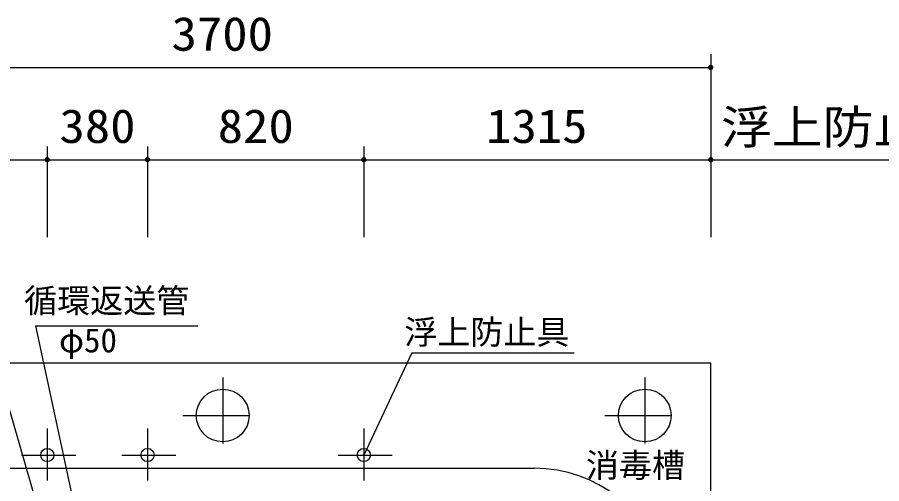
# Model space of a CAD drawing. Units: millimetres, scale not verified. Extents: x -14850 to 14850, y -10500 to 10500.
# Drawn here: x -9110 to -5833, y 1625 to 3395 of the extents above; entities that cross this region are included whole.
import ezdxf
from ezdxf.enums import TextEntityAlignment as Align

# ---------------------------------------------------------------- set-up
doc = ezdxf.new("R2010")
doc.units = ezdxf.units.MM
doc.header["$LTSCALE"] = 50
doc.linetypes.add('CHAIN1', pattern=[8, 5, -1, 1, -1])
for name, color, linetype, lineweight in [('0-0_機器', 3, 'Continuous', 25), ('0-1_空気管', 3, 'Continuous', 25), ('0-4_文字', 5, 'Continuous', 25), ('0-5_製作', 5, 'Continuous', 25)]:
    doc.layers.add(name, color=color, linetype=linetype, lineweight=lineweight)
doc.styles.add('ＭＳ ゴシック', font='')
doc.styles.get('ＭＳ ゴシック').set_extended_font_data('MS Gothic')

msp = doc.modelspace()

# ---------------------------------------------------------------- linework, layer by layer
at = {"layer": '0-0_機器', "color": 2}
for p in [(-10180.93, 2083.55), (-6480.93, -416.45)]:
    msp.add_line(p, (-6480.93, 2083.55), dxfattribs=at)
at = {"layer": '0-0_機器', "color": 2, "linetype": 'CHAIN1'}
for p, q in [((-8330.93, 2027.51), (-8330.93, 1729.87)), ((-6730.93, 2027.51), (-6730.93, 1729.87)), ((-8482.14, 1883.55), (-8182.68, 1883.55)), ((-6882.14, 1883.55), (-6582.68, 1883.55))]:
    msp.add_line(p, q, dxfattribs=at)
at = {"layer": '0-0_機器', "color": 2}
for centre in [(-8330.93, 1883.55), (-6730.93, 1883.55)]:
    msp.add_circle(centre, 100, dxfattribs=at)
at = {"layer": '0-1_空気管', "color": 4}
for q in [(-7795.93, 1733.55), (-6998.89, 2121.07)]:
    msp.add_line((-7614.34, 2121.07), q, dxfattribs=at)
at = {"layer": '0-1_空気管'}
msp.add_line((-9596.84, 1683.55), (-7149.71, 1683.55), dxfattribs=at)
for points in [[(-8740.48, 833.55), (-9039.83, 2223.97), (-8424.78, 2223.97)], [(-8855.93, 923.55), (-9144.97, 1929.58), (-9724.73, 1929.58)]]:
    msp.add_lwpolyline(points, dxfattribs=at)
msp.add_arc((-7149.71, 1171.55), 512, 14.09413, 90, dxfattribs=at)
at = {"layer": '0-4_文字', "color": 7}
for p, q in [((-8995.93, 1833.76), (-8995.93, 1637.27)), ((-8615.93, 1833.76), (-8615.93, 1637.27)), ((-7795.93, 1833.76), (-7795.93, 1637.27)), ((-9093.25, 1733.55), (-8888.1, 1733.55)), ((-8713.25, 1733.55), (-8508.1, 1733.55)), ((-7893.25, 1733.55), (-7688.1, 1733.55))]:
    msp.add_line(p, q, dxfattribs=at)
for centre in [(-8995.93, 1733.55), (-8615.93, 1733.55), (-7795.93, 1733.55)]:
    msp.add_circle(centre, 25, dxfattribs=at)
at = {"layer": '0-5_製作', "color": 2}
for p, q in [((-6480.93, 3254.24), (-6480.93, 2559.89)), ((-10180.93, 3204.24), (-6480.93, 3204.24)), ((-8995.93, 2904.24), (-8995.93, 2559.89)), ((-8615.93, 2904.24), (-8615.93, 2559.89)), ((-7795.93, 2904.24), (-7795.93, 2559.89)), ((-10180.93, 2854.24), (-8995.93, 2854.24)), ((-8995.93, 2854.24), (-8615.93, 2854.24)), ((-8615.93, 2854.24), (-7795.93, 2854.24)), ((-7795.93, 2854.24), (-6480.93, 2854.24)), ((-6480.93, 2854.24), (-5070.25, 2854.24))]:
    msp.add_line(p, q, dxfattribs=at)
at = {"layer": '0-5_製作'}
for points in [[(-6486.81, 3212.34), (-6490.93, 3204.24), (-6490.91, 3204.87)], [(-6486.81, 3212.34), (-6480.93, 3204.24), (-6490.93, 3204.24)], [(-6486.81, 3212.34), (-6490.91, 3204.87), (-6487.77, 3211.53)], [(-6487.77, 3211.53), (-6490.91, 3204.87), (-6490.75, 3206.12)], [(-6487.77, 3211.53), (-6490.75, 3206.12), (-6488.63, 3210.62)], [(-6485.75, 3213.01), (-6480.93, 3204.24), (-6486.81, 3212.34)], [(-6484.61, 3213.54), (-6480.93, 3204.24), (-6485.75, 3213.01)], [(-6483.41, 3213.93), (-6480.93, 3204.24), (-6484.61, 3213.54)], [(-6482.18, 3214.17), (-6480.93, 3204.24), (-6483.41, 3213.93)], [(-6480.93, 3214.24), (-6480.93, 3204.24), (-6482.18, 3214.17)], [(-6480.3, 3214.23), (-6480.93, 3204.24), (-6480.93, 3214.24)], [(-6479.05, 3214.07), (-6480.93, 3204.24), (-6480.3, 3214.23)], [(-6477.84, 3213.76), (-6480.93, 3204.24), (-6479.05, 3214.07)], [(-6476.67, 3213.29), (-6480.93, 3204.24), (-6477.84, 3213.76)], [(-6475.57, 3212.69), (-6480.93, 3204.24), (-6476.67, 3213.29)], [(-6475.57, 3212.69), (-6470.93, 3204.24), (-6480.93, 3204.24)], [(-6474.55, 3211.95), (-6470.93, 3204.24), (-6475.57, 3212.69)], [(-6473.64, 3211.09), (-6470.93, 3204.24), (-6474.55, 3211.95)], [(-6480.93, 3204.24), (-6490.85, 3202.99), (-6490.93, 3204.24)], [(-6480.93, 3204.24), (-6490.61, 3201.76), (-6490.85, 3202.99)], [(-6488.63, 3210.62), (-6490.75, 3206.12), (-6490.44, 3207.34)], [(-6480.93, 3204.24), (-6490.23, 3200.56), (-6490.61, 3201.76)], [(-6488.63, 3210.62), (-6490.44, 3207.34), (-6489.37, 3209.6)], [(-6489.37, 3209.6), (-6490.44, 3207.34), (-6489.98, 3208.5)], [(-6480.93, 3204.24), (-6489.69, 3199.43), (-6490.23, 3200.56)], [(-6480.93, 3204.24), (-6489.02, 3198.37), (-6489.69, 3199.43)], [(-6480.93, 3204.24), (-6488.22, 3197.4), (-6489.02, 3198.37)], [(-6480.93, 3204.24), (-6487.3, 3196.54), (-6488.22, 3197.4)], [(-6480.93, 3204.24), (-6486.29, 3195.8), (-6487.3, 3196.54)], [(-6480.93, 3204.24), (-6485.19, 3195.2), (-6486.29, 3195.8)], [(-6480.93, 3194.24), (-6485.19, 3195.2), (-6480.93, 3204.24)], [(-6480.93, 3194.24), (-6484.02, 3194.73), (-6485.19, 3195.2)], [(-6480.93, 3194.24), (-6482.8, 3194.42), (-6484.02, 3194.73)], [(-6480.93, 3194.24), (-6481.56, 3194.26), (-6482.8, 3194.42)], [(-6470.93, 3204.24), (-6480.93, 3194.24), (-6480.93, 3204.24)], [(-6470.93, 3204.24), (-6479.67, 3194.32), (-6480.93, 3194.24)], [(-6470.93, 3204.24), (-6478.44, 3194.56), (-6479.67, 3194.32)], [(-6470.93, 3204.24), (-6477.25, 3194.95), (-6478.44, 3194.56)], [(-6470.93, 3204.24), (-6476.11, 3195.48), (-6477.25, 3194.95)], [(-6470.93, 3204.24), (-6475.05, 3196.15), (-6476.11, 3195.48)], [(-6470.93, 3204.24), (-6474.08, 3196.96), (-6475.05, 3196.15)], [(-6470.95, 3203.62), (-6474.08, 3196.96), (-6470.93, 3204.24)], [(-6471.1, 3202.37), (-6474.08, 3196.96), (-6470.95, 3203.62)], [(-6471.1, 3202.37), (-6473.22, 3197.87), (-6474.08, 3196.96)], [(-6472.84, 3210.12), (-6470.93, 3204.24), (-6473.64, 3211.09)], [(-6471.42, 3201.15), (-6473.22, 3197.87), (-6471.1, 3202.37)], [(-6471.42, 3201.15), (-6472.48, 3198.89), (-6473.22, 3197.87)], [(-6472.16, 3209.06), (-6470.93, 3204.24), (-6472.84, 3210.12)], [(-6471.88, 3199.99), (-6472.48, 3198.89), (-6471.42, 3201.15)], [(-6471.63, 3207.93), (-6470.93, 3204.24), (-6472.16, 3209.06)], [(-6471.24, 3206.73), (-6470.93, 3204.24), (-6471.63, 3207.93)], [(-6471.01, 3205.5), (-6470.93, 3204.24), (-6471.24, 3206.73)], [(-9003.63, 2860.62), (-9005.93, 2854.24), (-9004.37, 2859.6)], [(-9003.63, 2860.62), (-8995.93, 2854.24), (-9005.93, 2854.24)], [(-9004.37, 2859.6), (-9005.93, 2854.24), (-9005.91, 2854.87)], [(-8995.93, 2854.24), (-9005.85, 2852.99), (-9005.93, 2854.24)], [(-9004.37, 2859.6), (-9005.91, 2854.87), (-9004.98, 2858.5)], [(-9004.98, 2858.5), (-9005.91, 2854.87), (-9005.75, 2856.12)], [(-8995.93, 2854.24), (-9005.61, 2851.76), (-9005.85, 2852.99)], [(-9004.98, 2858.5), (-9005.75, 2856.12), (-9005.44, 2857.34)], [(-8995.93, 2854.24), (-9005.23, 2850.56), (-9005.61, 2851.76)], [(-8995.93, 2854.24), (-9004.69, 2849.43), (-9005.23, 2850.56)], [(-8995.93, 2854.24), (-9004.02, 2848.37), (-9004.69, 2849.43)], [(-8995.93, 2854.24), (-9003.22, 2847.4), (-9004.02, 2848.37)], [(-9002.77, 2861.53), (-8995.93, 2854.24), (-9003.63, 2860.62)], [(-8995.93, 2854.24), (-9002.3, 2846.54), (-9003.22, 2847.4)], [(-9001.81, 2862.34), (-8995.93, 2854.24), (-9002.77, 2861.53)], [(-8995.93, 2854.24), (-9001.29, 2845.8), (-9002.3, 2846.54)], [(-9000.75, 2863.01), (-8995.93, 2854.24), (-9001.81, 2862.34)], [(-8995.93, 2854.24), (-9000.19, 2845.2), (-9001.29, 2845.8)], [(-8999.61, 2863.54), (-8995.93, 2854.24), (-9000.75, 2863.01)], [(-8995.93, 2854.24), (-8999.02, 2844.73), (-9000.19, 2845.2)], [(-8998.41, 2863.93), (-8995.93, 2854.24), (-8999.61, 2863.54)], [(-8995.93, 2854.24), (-8997.8, 2844.42), (-8999.02, 2844.73)], [(-8997.18, 2864.17), (-8995.93, 2854.24), (-8998.41, 2863.93)], [(-8995.93, 2844.24), (-8997.8, 2844.42), (-8995.93, 2854.24)], [(-8995.93, 2864.24), (-8995.93, 2854.24), (-8997.18, 2864.17)], [(-8995.3, 2864.23), (-8995.93, 2854.24), (-8995.93, 2864.24)], [(-8994.05, 2864.07), (-8995.93, 2854.24), (-8995.3, 2864.23)], [(-8992.84, 2863.76), (-8995.93, 2854.24), (-8994.05, 2864.07)], [(-8992.84, 2863.76), (-8985.93, 2854.24), (-8995.93, 2854.24)], [(-8985.93, 2854.24), (-8995.93, 2844.24), (-8995.93, 2854.24)], [(-8985.93, 2854.24), (-8994.67, 2844.32), (-8995.93, 2844.24)], [(-8985.93, 2854.24), (-8993.44, 2844.56), (-8994.67, 2844.32)], [(-8985.93, 2854.24), (-8992.25, 2844.95), (-8993.44, 2844.56)], [(-8991.67, 2863.29), (-8985.93, 2854.24), (-8992.84, 2863.76)], [(-8985.93, 2854.24), (-8991.11, 2845.48), (-8992.25, 2844.95)], [(-8990.57, 2862.69), (-8985.93, 2854.24), (-8991.67, 2863.29)], [(-8985.93, 2854.24), (-8990.05, 2846.15), (-8991.11, 2845.48)], [(-8989.55, 2861.95), (-8985.93, 2854.24), (-8990.57, 2862.69)], [(-8985.93, 2854.24), (-8989.08, 2846.96), (-8990.05, 2846.15)], [(-8988.64, 2861.09), (-8985.93, 2854.24), (-8989.55, 2861.95)], [(-8985.93, 2854.24), (-8988.22, 2847.87), (-8989.08, 2846.96)], [(-8987.84, 2860.12), (-8985.93, 2854.24), (-8988.64, 2861.09)], [(-8985.93, 2854.24), (-8987.48, 2848.89), (-8988.22, 2847.87)], [(-8987.16, 2859.06), (-8985.93, 2854.24), (-8987.84, 2860.12)], [(-8985.95, 2853.62), (-8987.48, 2848.89), (-8985.93, 2854.24)], [(-8985.95, 2853.62), (-8986.88, 2849.99), (-8987.48, 2848.89)], [(-8986.63, 2857.93), (-8985.93, 2854.24), (-8987.16, 2859.06)], [(-8986.1, 2852.37), (-8986.88, 2849.99), (-8985.95, 2853.62)], [(-8986.1, 2852.37), (-8986.42, 2851.15), (-8986.88, 2849.99)], [(-8986.24, 2856.73), (-8985.93, 2854.24), (-8986.63, 2857.93)], [(-8986.01, 2855.5), (-8985.93, 2854.24), (-8986.24, 2856.73)], [(-8623.63, 2860.62), (-8625.93, 2854.24), (-8625.91, 2854.87)], [(-8623.63, 2860.62), (-8615.93, 2854.24), (-8625.93, 2854.24)], [(-8615.93, 2854.24), (-8625.85, 2852.99), (-8625.93, 2854.24)], [(-8623.63, 2860.62), (-8625.91, 2854.87), (-8624.37, 2859.6)], [(-8624.37, 2859.6), (-8625.91, 2854.87), (-8625.75, 2856.12)], [(-8615.93, 2854.24), (-8625.61, 2851.76), (-8625.85, 2852.99)], [(-8624.37, 2859.6), (-8625.75, 2856.12), (-8624.98, 2858.5)], [(-8624.98, 2858.5), (-8625.75, 2856.12), (-8625.44, 2857.34)], [(-8615.93, 2854.24), (-8625.23, 2850.56), (-8625.61, 2851.76)], [(-8615.93, 2854.24), (-8624.69, 2849.43), (-8625.23, 2850.56)], [(-8615.93, 2854.24), (-8624.02, 2848.37), (-8624.69, 2849.43)], [(-8615.93, 2854.24), (-8623.22, 2847.4), (-8624.02, 2848.37)], [(-8622.77, 2861.53), (-8615.93, 2854.24), (-8623.63, 2860.62)], [(-8615.93, 2854.24), (-8622.3, 2846.54), (-8623.22, 2847.4)], [(-8621.81, 2862.34), (-8615.93, 2854.24), (-8622.77, 2861.53)], [(-8615.93, 2854.24), (-8621.29, 2845.8), (-8622.3, 2846.54)], [(-8620.75, 2863.01), (-8615.93, 2854.24), (-8621.81, 2862.34)], [(-8615.93, 2854.24), (-8620.19, 2845.2), (-8621.29, 2845.8)], [(-8619.61, 2863.54), (-8615.93, 2854.24), (-8620.75, 2863.01)], [(-8615.93, 2854.24), (-8619.02, 2844.73), (-8620.19, 2845.2)], [(-8618.41, 2863.93), (-8615.93, 2854.24), (-8619.61, 2863.54)], [(-8615.93, 2844.24), (-8619.02, 2844.73), (-8615.93, 2854.24)], [(-8617.18, 2864.17), (-8615.93, 2854.24), (-8618.41, 2863.93)], [(-8615.93, 2864.24), (-8615.93, 2854.24), (-8617.18, 2864.17)], [(-8615.3, 2864.23), (-8615.93, 2854.24), (-8615.93, 2864.24)], [(-8614.05, 2864.07), (-8615.93, 2854.24), (-8615.3, 2864.23)], [(-8612.84, 2863.76), (-8615.93, 2854.24), (-8614.05, 2864.07)], [(-8611.67, 2863.29), (-8615.93, 2854.24), (-8612.84, 2863.76)], [(-8611.67, 2863.29), (-8605.93, 2854.24), (-8615.93, 2854.24)], [(-8605.93, 2854.24), (-8615.93, 2844.24), (-8615.93, 2854.24)], [(-8605.93, 2854.24), (-8614.67, 2844.32), (-8615.93, 2844.24)], [(-8605.93, 2854.24), (-8613.44, 2844.56), (-8614.67, 2844.32)], [(-8605.93, 2854.24), (-8612.25, 2844.95), (-8613.44, 2844.56)], [(-8605.93, 2854.24), (-8611.11, 2845.48), (-8612.25, 2844.95)], [(-8610.57, 2862.69), (-8605.93, 2854.24), (-8611.67, 2863.29)], [(-8605.93, 2854.24), (-8610.05, 2846.15), (-8611.11, 2845.48)], [(-8609.55, 2861.95), (-8605.93, 2854.24), (-8610.57, 2862.69)], [(-8605.93, 2854.24), (-8609.08, 2846.96), (-8610.05, 2846.15)], [(-8608.64, 2861.09), (-8605.93, 2854.24), (-8609.55, 2861.95)], [(-8605.93, 2854.24), (-8608.22, 2847.87), (-8609.08, 2846.96)], [(-8607.84, 2860.12), (-8605.93, 2854.24), (-8608.64, 2861.09)], [(-8605.93, 2854.24), (-8607.48, 2848.89), (-8608.22, 2847.87)], [(-8607.16, 2859.06), (-8605.93, 2854.24), (-8607.84, 2860.12)], [(-8605.95, 2853.62), (-8607.48, 2848.89), (-8605.93, 2854.24)], [(-8606.11, 2852.37), (-8607.48, 2848.89), (-8605.95, 2853.62)], [(-8606.11, 2852.37), (-8606.88, 2849.99), (-8607.48, 2848.89)], [(-8606.63, 2857.93), (-8605.93, 2854.24), (-8607.16, 2859.06)], [(-8606.42, 2851.15), (-8606.88, 2849.99), (-8606.11, 2852.37)], [(-8606.24, 2856.73), (-8605.93, 2854.24), (-8606.63, 2857.93)], [(-8606.01, 2855.5), (-8605.93, 2854.24), (-8606.24, 2856.73)], [(-7802.77, 2861.53), (-7805.93, 2854.24), (-7803.63, 2860.62)], [(-7802.77, 2861.53), (-7795.93, 2854.24), (-7805.93, 2854.24)], [(-7803.63, 2860.62), (-7805.93, 2854.24), (-7805.91, 2854.87)], [(-7795.93, 2854.24), (-7805.85, 2852.99), (-7805.93, 2854.24)], [(-7803.63, 2860.62), (-7805.91, 2854.87), (-7804.37, 2859.6)], [(-7804.37, 2859.6), (-7805.91, 2854.87), (-7805.75, 2856.12)], [(-7795.93, 2854.24), (-7805.61, 2851.76), (-7805.85, 2852.99)], [(-7804.37, 2859.6), (-7805.75, 2856.12), (-7804.98, 2858.5)], [(-7804.98, 2858.5), (-7805.75, 2856.12), (-7805.44, 2857.34)], [(-7795.93, 2854.24), (-7805.23, 2850.56), (-7805.61, 2851.76)], [(-7795.93, 2854.24), (-7804.69, 2849.43), (-7805.23, 2850.56)], [(-7795.93, 2854.24), (-7804.02, 2848.37), (-7804.69, 2849.43)], [(-7795.93, 2854.24), (-7803.22, 2847.4), (-7804.02, 2848.37)], [(-7795.93, 2854.24), (-7802.3, 2846.54), (-7803.22, 2847.4)], [(-7801.81, 2862.34), (-7795.93, 2854.24), (-7802.77, 2861.53)], [(-7795.93, 2854.24), (-7801.29, 2845.8), (-7802.3, 2846.54)], [(-7800.75, 2863.01), (-7795.93, 2854.24), (-7801.81, 2862.34)], [(-7795.93, 2854.24), (-7800.19, 2845.2), (-7801.29, 2845.8)], [(-7799.61, 2863.54), (-7795.93, 2854.24), (-7800.75, 2863.01)], [(-7795.93, 2854.24), (-7799.02, 2844.73), (-7800.19, 2845.2)], [(-7798.41, 2863.93), (-7795.93, 2854.24), (-7799.61, 2863.54)], [(-7795.93, 2844.24), (-7799.02, 2844.73), (-7795.93, 2854.24)], [(-7797.18, 2864.17), (-7795.93, 2854.24), (-7798.41, 2863.93)], [(-7795.93, 2864.24), (-7795.93, 2854.24), (-7797.18, 2864.17)], [(-7795.3, 2864.23), (-7795.93, 2854.24), (-7795.93, 2864.24)], [(-7794.05, 2864.07), (-7795.93, 2854.24), (-7795.3, 2864.23)], [(-7792.84, 2863.76), (-7795.93, 2854.24), (-7794.05, 2864.07)], [(-7791.67, 2863.29), (-7795.93, 2854.24), (-7792.84, 2863.76)], [(-7791.67, 2863.29), (-7785.93, 2854.24), (-7795.93, 2854.24)], [(-7785.93, 2854.24), (-7795.93, 2844.24), (-7795.93, 2854.24)], [(-7785.93, 2854.24), (-7794.67, 2844.32), (-7795.93, 2844.24)], [(-7785.93, 2854.24), (-7793.44, 2844.56), (-7794.67, 2844.32)], [(-7785.93, 2854.24), (-7792.25, 2844.95), (-7793.44, 2844.56)], [(-7785.93, 2854.24), (-7791.11, 2845.48), (-7792.25, 2844.95)], [(-7790.57, 2862.69), (-7785.93, 2854.24), (-7791.67, 2863.29)], [(-7785.93, 2854.24), (-7790.05, 2846.15), (-7791.11, 2845.48)], [(-7789.55, 2861.95), (-7785.93, 2854.24), (-7790.57, 2862.69)], [(-7785.93, 2854.24), (-7789.08, 2846.96), (-7790.05, 2846.15)], [(-7788.64, 2861.09), (-7785.93, 2854.24), (-7789.55, 2861.95)], [(-7785.93, 2854.24), (-7788.22, 2847.87), (-7789.08, 2846.96)], [(-7787.84, 2860.12), (-7785.93, 2854.24), (-7788.64, 2861.09)], [(-7785.95, 2853.62), (-7788.22, 2847.87), (-7785.93, 2854.24)], [(-7785.95, 2853.62), (-7787.48, 2848.89), (-7788.22, 2847.87)], [(-7787.16, 2859.06), (-7785.93, 2854.24), (-7787.84, 2860.12)], [(-7786.11, 2852.37), (-7787.48, 2848.89), (-7785.95, 2853.62)], [(-7786.11, 2852.37), (-7786.88, 2849.99), (-7787.48, 2848.89)], [(-7786.63, 2857.93), (-7785.93, 2854.24), (-7787.16, 2859.06)], [(-7786.42, 2851.15), (-7786.88, 2849.99), (-7786.11, 2852.37)], [(-7786.24, 2856.73), (-7785.93, 2854.24), (-7786.63, 2857.93)], [(-7786.01, 2855.5), (-7785.93, 2854.24), (-7786.24, 2856.73)], [(-6486.81, 2862.34), (-6490.93, 2854.24), (-6487.77, 2861.53)], [(-6486.81, 2862.34), (-6480.93, 2854.24), (-6490.93, 2854.24)], [(-6487.77, 2861.53), (-6490.93, 2854.24), (-6490.91, 2854.87)], [(-6480.93, 2854.24), (-6490.85, 2852.99), (-6490.93, 2854.24)], [(-6487.77, 2861.53), (-6490.91, 2854.87), (-6488.63, 2860.62)], [(-6488.63, 2860.62), (-6490.91, 2854.87), (-6490.75, 2856.12)], [(-6480.93, 2854.24), (-6490.61, 2851.76), (-6490.85, 2852.99)], [(-6488.63, 2860.62), (-6490.75, 2856.12), (-6489.37, 2859.6)], [(-6489.37, 2859.6), (-6490.75, 2856.12), (-6490.44, 2857.34)], [(-6480.93, 2854.24), (-6490.23, 2850.56), (-6490.61, 2851.76)], [(-6489.37, 2859.6), (-6490.44, 2857.34), (-6489.98, 2858.5)], [(-6480.93, 2854.24), (-6489.69, 2849.43), (-6490.23, 2850.56)], [(-6480.93, 2854.24), (-6489.02, 2848.37), (-6489.69, 2849.43)], [(-6480.93, 2854.24), (-6488.22, 2847.4), (-6489.02, 2848.37)], [(-6480.93, 2854.24), (-6487.3, 2846.54), (-6488.22, 2847.4)], [(-6480.93, 2854.24), (-6486.29, 2845.8), (-6487.3, 2846.54)], [(-6485.75, 2863.01), (-6480.93, 2854.24), (-6486.81, 2862.34)], [(-6480.93, 2854.24), (-6485.19, 2845.2), (-6486.29, 2845.8)], [(-6484.61, 2863.54), (-6480.93, 2854.24), (-6485.75, 2863.01)], [(-6480.93, 2854.24), (-6484.02, 2844.73), (-6485.19, 2845.2)], [(-6483.41, 2863.93), (-6480.93, 2854.24), (-6484.61, 2863.54)], [(-6480.93, 2844.24), (-6484.02, 2844.73), (-6480.93, 2854.24)], [(-6482.18, 2864.17), (-6480.93, 2854.24), (-6483.41, 2863.93)], [(-6480.93, 2864.24), (-6480.93, 2854.24), (-6482.18, 2864.17)], [(-6480.3, 2864.23), (-6480.93, 2854.24), (-6480.93, 2864.24)], [(-6479.05, 2864.07), (-6480.93, 2854.24), (-6480.3, 2864.23)], [(-6477.84, 2863.76), (-6480.93, 2854.24), (-6479.05, 2864.07)], [(-6476.67, 2863.29), (-6480.93, 2854.24), (-6477.84, 2863.76)], [(-6476.67, 2863.29), (-6470.93, 2854.24), (-6480.93, 2854.24)], [(-6470.93, 2854.24), (-6480.93, 2844.24), (-6480.93, 2854.24)], [(-6470.93, 2854.24), (-6479.67, 2844.32), (-6480.93, 2844.24)], [(-6470.93, 2854.24), (-6478.44, 2844.56), (-6479.67, 2844.32)], [(-6470.93, 2854.24), (-6477.25, 2844.95), (-6478.44, 2844.56)], [(-6470.93, 2854.24), (-6476.11, 2845.48), (-6477.25, 2844.95)], [(-6475.57, 2862.69), (-6470.93, 2854.24), (-6476.67, 2863.29)], [(-6470.93, 2854.24), (-6475.05, 2846.15), (-6476.11, 2845.48)], [(-6474.55, 2861.95), (-6470.93, 2854.24), (-6475.57, 2862.69)], [(-6470.93, 2854.24), (-6474.08, 2846.96), (-6475.05, 2846.15)], [(-6473.64, 2861.09), (-6470.93, 2854.24), (-6474.55, 2861.95)], [(-6470.95, 2853.62), (-6474.08, 2846.96), (-6470.93, 2854.24)], [(-6470.95, 2853.62), (-6473.22, 2847.87), (-6474.08, 2846.96)], [(-6472.84, 2860.12), (-6470.93, 2854.24), (-6473.64, 2861.09)], [(-6471.1, 2852.37), (-6473.22, 2847.87), (-6470.95, 2853.62)], [(-6471.1, 2852.37), (-6472.48, 2848.89), (-6473.22, 2847.87)], [(-6472.16, 2859.06), (-6470.93, 2854.24), (-6472.84, 2860.12)], [(-6471.42, 2851.15), (-6472.48, 2848.89), (-6471.1, 2852.37)], [(-6471.42, 2851.15), (-6471.88, 2849.99), (-6472.48, 2848.89)], [(-6471.63, 2857.93), (-6470.93, 2854.24), (-6472.16, 2859.06)], [(-6471.24, 2856.73), (-6470.93, 2854.24), (-6471.63, 2857.93)], [(-6471.01, 2855.5), (-6470.93, 2854.24), (-6471.24, 2856.73)], [(-8995.93, 2844.24), (-8996.56, 2844.26), (-8997.8, 2844.42)], [(-8615.93, 2844.24), (-8617.8, 2844.42), (-8619.02, 2844.73)], [(-8615.93, 2844.24), (-8616.56, 2844.26), (-8617.8, 2844.42)], [(-7795.93, 2844.24), (-7797.8, 2844.42), (-7799.02, 2844.73)], [(-7795.93, 2844.24), (-7796.56, 2844.26), (-7797.8, 2844.42)], [(-6480.93, 2844.24), (-6482.8, 2844.42), (-6484.02, 2844.73)], [(-6480.93, 2844.24), (-6481.56, 2844.26), (-6482.8, 2844.42)]]:
    msp.add_solid(points, dxfattribs=at)

# ---------------------------------------------------------------- texts
at = {"layer": '0-1_空気管', "color": 4, "style": 'ＭＳ ゴシック'}
for s, p in [('循環返送管', (-9083.71, 2245.68)), ('φ50', (-8951.53, 2095.48)), ('消毒槽', (-6953.92, 1621.61))]:
    msp.add_text(s, height=91.79, dxfattribs=at).set_placement(p, align=Align.BOTTOM_LEFT)
at = {"layer": '0-4_文字', "color": 4, "style": 'ＭＳ ゴシック'}
msp.add_text('浮上防止具', height=91.79, dxfattribs=at).set_placement((-7642.74, 2126.44), align=Align.BOTTOM_LEFT)
at = {"layer": '0-5_製作', "color": 4, "style": 'ＭＳ ゴシック', "width": 1.1}
for s, height, p in [('3700', 128.4, (-8524.68, 3229.24)), ('浮上防止具位置', 128.3, (-6441.73, 2875.31)), ('380', 128.4, (-8949.68, 2879.24)), ('820', 128.4, (-8349.68, 2879.24)), ('1315', 128.4, (-7332.18, 2879.24))]:
    msp.add_text(s, height=height, dxfattribs=at).set_placement(p, align=Align.BOTTOM_LEFT)

doc.saveas('drawing.dxf')
